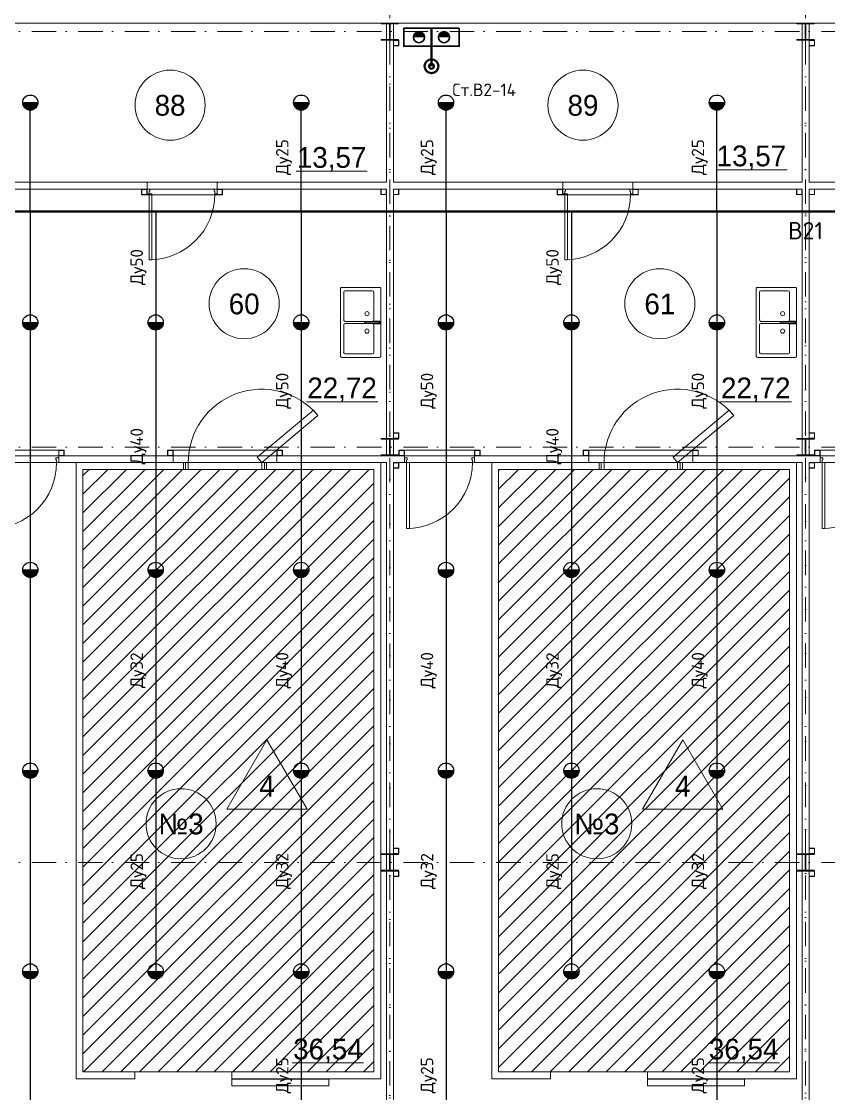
# Model space of a CAD drawing. Header units: millimetres. Extents: x 0 to 2118900, y -20000 to 84100.
# Drawn here: x 478682 to 490331, y 26660 to 42148 of the extents above; entities that cross this region are included whole.
import ezdxf
from ezdxf.enums import TextEntityAlignment as Align

# ---------------------------------------------------------------- set-up
doc = ezdxf.new("R2010")
doc.units = ezdxf.units.MM
for name, pattern in [('Dot & Dashed', [670.277762, 352.777767, -176.388884, 0, -141.111112]), ('Крупный пунктир', [634.99999, 0, -634.99999]), ('Штриховая', [300, 200, -100])]:
    doc.linetypes.add(name, pattern=pattern)
for name, color, linetype, lineweight in [('АР_подоснова', 8, 'Continuous', 13), ('ПТ_В2', 3, 'Continuous', 50), ('ПТ_В21', 1, 'Continuous', 50), ('ПТ_В21_расп', 1, 'Continuous', 30), ('ПТ_оросители', 7, 'Continuous', 25), ('ПТ_ПК', 30, 'Continuous', 35), ('ПТ_текст', 7, 'Continuous', 18), ('ПТ_штриховка', 8, 'Continuous', 9)]:
    doc.layers.add(name, color=color, linetype=linetype, lineweight=lineweight)
doc.styles.add('АР_текст_1', font='arial.ttf')
doc.styles.add('ПТ', font='isocpeur.ttf')

# ---------------------------------------------------------------- blocks, each defined once
blk = doc.blocks.new('Колонна SHS ГК 270')
at = {"color": 0, "linetype": 'Continuous', "lineweight": -2}
for p, q in [((40, 40), (-40, 40)), ((-40, 40), (-40, -40)), ((-36.4, -36.4), (-36.4, 36.4)), ((-36.4, 36.4), (36.4, 36.4)), ((36.4, 36.4), (36.4, -36.4)), ((40, -40), (40, 40)), ((-40, -40), (40, -40)), ((36.4, -36.4), (-36.4, -36.4))]:
    blk.add_line(p, q, dxfattribs=at)
blk = doc.blocks.new('Труба Квадратного Сечения ГК SHS 27_5')
at = {"color": 0, "linetype": 'Continuous', "lineweight": -2}
for p, q in [((505, 40), (0, 40)), ((0, 40), (0, 0)), ((0, 0), (0, -40)), ((1010, 40), (505, 40)), ((1010, 0), (1010, 40)), ((1010, -40), (1010, 0)), ((0, -40), (505, -40)), ((505, -40), (1010, -40))]:
    blk.add_line(p, q, dxfattribs=at)
blk = doc.blocks.new('Труба Квадратного Сечения ГК SHS 27_6')
at = {"color": 0, "linetype": 'Continuous', "lineweight": -2}
for p, q in [((750, 40), (0, 40)), ((0, 40), (0, 0)), ((0, 0), (0, -40)), ((1500, 40), (750, 40)), ((1500, 0), (1500, 40)), ((1500, -40), (1500, 0)), ((0, -40), (750, -40)), ((750, -40), (1500, -40))]:
    blk.add_line(p, q, dxfattribs=at)
blk = doc.blocks.new('Зона подготовки товара_60_42', base_point=(72627, 14264))
at = {"color": 0, "linetype": 'Continuous', "lineweight": -2}
blk.add_line((74796, 12655), (75825, 12655), dxfattribs=at)
for start, end in [(0, 180), (180, 0)]:
    blk.add_arc((73897, 14070), 506, start, end, dxfattribs=at)
at = {"color": 0, "lineweight": -2, "style": 'АР_текст_1'}
for tag, p in [('ROOM_NUMBER', (73897, 14067)), ('ROOM_AREA', (75310, 12854))]:
    blk.add_attdef(tag, text='', height=300, dxfattribs=at).set_placement(p, align=Align.MIDDLE_CENTER)
blk = doc.blocks.new('Зона подготовки товара_61_43', base_point=(78860, 14339))
at = {"color": 0, "linetype": 'Continuous', "lineweight": -2}
blk.add_line((80766, 12655), (81795, 12655), dxfattribs=at)
for start, end in [(0, 180), (180, 0)]:
    blk.add_arc((79896, 14070), 506, start, end, dxfattribs=at)
at = {"color": 0, "lineweight": -2, "style": 'АР_текст_1'}
for tag, p in [('ROOM_NUMBER', (79896, 14067)), ('ROOM_AREA', (81281, 12854))]:
    blk.add_attdef(tag, text='', height=300, dxfattribs=at).set_placement(p, align=Align.MIDDLE_CENTER)
blk = doc.blocks.new('Морозильная камера №3_№3_93', base_point=(73170, 6925))
at = {"color": 0, "linetype": 'Continuous', "lineweight": -2}
for p, q in [((74226, 7769), (73647, 6767)), ((74804, 6767), (74226, 7769)), ((73647, 6767), (74804, 6767)), ((74591, 3104), (75621, 3104))]:
    blk.add_line(p, q, dxfattribs=at)
at = {"color": 0, "linetype": 'Штриховая', "lineweight": -2, "flags": 128}
blk.add_lwpolyline([(71570, 2975), (75770, 2975), (75770, 11675), (71570, 11675)], close=True, dxfattribs=at)
at = {"color": 0, "linetype": 'Continuous', "lineweight": -2}
for start, end in [(0, 180), (180, 0)]:
    blk.add_arc((72986, 6558), 506, start, end, dxfattribs=at)
at = {"color": 0, "lineweight": -2, "style": 'АР_текст_1'}
for tag, p in [('DUMMY_112', (74226, 7101)), ('ROOM_NUMBER', (72986, 6555)), ('ROOM_AREA', (75106, 3303))]:
    blk.add_attdef(tag, text='', height=300, dxfattribs=at).set_placement(p, align=Align.MIDDLE_CENTER)
blk = doc.blocks.new('Морозильная камера №3_№3_94', base_point=(79170, 6925))
at = {"color": 0, "linetype": 'Continuous', "lineweight": -2}
for p, q in [((80226, 7769), (79647, 6767)), ((80804, 6767), (80226, 7769)), ((79647, 6767), (80804, 6767)), ((80591, 3104), (81621, 3104))]:
    blk.add_line(p, q, dxfattribs=at)
at = {"color": 0, "linetype": 'Штриховая', "lineweight": -2, "flags": 128}
blk.add_lwpolyline([(77570, 2975), (81770, 2975), (81770, 11675), (77570, 11675)], close=True, dxfattribs=at)
at = {"color": 0, "linetype": 'Continuous', "lineweight": -2}
for start, end in [(0, 180), (180, 0)]:
    blk.add_arc((78986, 6558), 506, start, end, dxfattribs=at)
at = {"color": 0, "lineweight": -2, "style": 'АР_текст_1'}
for tag, p in [('DUMMY_112', (80226, 7101)), ('ROOM_NUMBER', (78986, 6555)), ('ROOM_AREA', (81106, 3303))]:
    blk.add_attdef(tag, text='', height=300, dxfattribs=at).set_placement(p, align=Align.MIDDLE_CENTER)
blk = doc.blocks.new('Выставочная зона_88_121', base_point=(74278, 17524))
at = {"color": 0, "linetype": 'Continuous', "lineweight": -2}
blk.add_line((74645, 15983), (75674, 15983), dxfattribs=at)
for start, end in [(0, 180), (180, 0)]:
    blk.add_arc((72828, 16938), 506, start, end, dxfattribs=at)
at = {"color": 0, "lineweight": -2, "style": 'АР_текст_1'}
for tag, p in [('ROOM_NUMBER', (72828, 16936)), ('ROOM_AREA', (75159, 16183))]:
    blk.add_attdef(tag, text='', height=300, dxfattribs=at).set_placement(p, align=Align.MIDDLE_CENTER)
blk = doc.blocks.new('Выставочная зона_89_122', base_point=(80433, 17483))
at = {"color": 0, "linetype": 'Continuous', "lineweight": -2}
blk.add_line((80703, 16005), (81733, 16005), dxfattribs=at)
for start, end in [(0, 180), (180, 0)]:
    blk.add_arc((78787, 16938), 506, start, end, dxfattribs=at)
at = {"color": 0, "lineweight": -2, "style": 'АР_текст_1'}
for tag, p in [('ROOM_NUMBER', (78787, 16936)), ('ROOM_AREA', (81218, 16205))]:
    blk.add_attdef(tag, text='', height=300, dxfattribs=at).set_placement(p, align=Align.MIDDLE_CENTER)
blk = doc.blocks.new('Однопольная Дверь 27_2')
at = {"color": 0, "linetype": 'Continuous', "lineweight": -2}
for p, q in [((435, 0), (435, 950)), ((435, 950), (475, 950)), ((475, 950), (475, 0)), ((-475, 0), (-505, 0)), ((-505, 0), (-505, -70)), ((-475, -40), (-475, 0)), ((475, 0), (435, 0)), ((505, 0), (475, 0)), ((475, 0), (475, -40)), ((505, -70), (505, 0)), ((-505, -70), (-465, -70)), ((-505, -170), (-505, -70)), ((-465, -40), (-475, -40)), ((-465, -70), (-465, -40)), ((475, -40), (465, -40)), ((465, -40), (465, -70)), ((465, -70), (505, -70)), ((505, -170), (505, -70))]:
    blk.add_line(p, q, dxfattribs=at)
blk.add_arc((475, 0), 950, 90, 180, dxfattribs=at)
blk = doc.blocks.new('Стена_55', base_point=(93825, 15775))
at = {"color": 0, "linetype": 'Continuous', "lineweight": -2}
for p, q in [((72495, 15825), (72495, 15725)), ((73505, 15825), (73505, 15725)), ((78495, 15825), (78495, 15725)), ((79505, 15825), (79505, 15725))]:
    blk.add_line(p, q, dxfattribs=at)
at = {"color": 0, "linetype": 'Continuous', "lineweight": -2, "flags": 128}
for points in [[(72495, 15825), (70050, 15825)], [(75950, 15825), (73505, 15825)], [(78495, 15825), (76050, 15825)], [(81950, 15825), (79505, 15825)], [(84495, 15825), (82050, 15825)], [(70050, 15725), (72495, 15725)], [(73505, 15725), (75950, 15725)], [(76050, 15725), (78495, 15725)], [(79505, 15725), (81950, 15725)], [(82050, 15725), (84495, 15725)]]:
    blk.add_lwpolyline(points, dxfattribs=at)
at = {"color": 0, "linetype": 'Continuous', "lineweight": -2, "zscale": 1000, "rotation": 180}
for p in [(73000, 15655), (79000, 15655)]:
    blk.add_blockref('Однопольная Дверь 27_2', p, dxfattribs=at)
blk = doc.blocks.new('Однопольная Дверь 27_3')
at = {"color": 0, "linetype": 'Continuous', "lineweight": -2}
for p, q in [((435, 0), (435, 950)), ((435, 950), (475, 950)), ((475, 950), (475, 0)), ((-475, 0), (-505, 0)), ((-505, 0), (-505, -70)), ((-505, -70), (-505, 0)), ((-505, -70), (-505, 0)), ((-475, -40), (-475, 0)), ((475, 0), (435, 0)), ((505, 0), (475, 0)), ((475, 0), (475, -40)), ((505, -70), (505, 0)), ((505, -70), (505, 0)), ((505, -70), (505, 0)), ((-505, -70), (-465, -70)), ((-505, -100), (-505, -70)), ((-465, -40), (-475, -40)), ((-465, -70), (-465, -40)), ((475, -40), (465, -40)), ((465, -40), (465, -70)), ((465, -70), (505, -70)), ((505, -100), (505, -70))]:
    blk.add_line(p, q, dxfattribs=at)
blk.add_arc((475, 0), 950, 90, 180, dxfattribs=at)
blk = doc.blocks.new('Простой Проем Двери')
at = {"color": 0, "linetype": 'Continuous', "lineweight": -2}
for p, q in [((-750, 0), (-750, -100)), ((750, 0), (750, -100))]:
    blk.add_line(p, q, dxfattribs=at)
blk = doc.blocks.new('Стена_56', base_point=(98125, 11875))
at = {"color": 0, "linetype": 'Continuous', "lineweight": -2}
for p, q in [((71220, 11875), (71220, 11845)), ((71220, 11845), (71220, 11775)), ((72870, 11875), (72870, 11775)), ((74370, 11875), (74370, 11775)), ((76211, 11875), (76211, 11845)), ((76211, 11845), (76211, 11775)), ((77221, 11875), (77221, 11845)), ((77221, 11845), (77221, 11775)), ((78871, 11875), (78871, 11775)), ((80371, 11875), (80371, 11775)), ((82210, 11875), (82210, 11845)), ((82210, 11845), (82210, 11775))]:
    blk.add_line(p, q, dxfattribs=at)
at = {"color": 0, "linetype": 'Continuous', "lineweight": -2, "flags": 128}
for points in [[(72870, 11875), (71220, 11875)], [(71220, 11775), (72870, 11775)], [(76211, 11875), (74370, 11875)], [(74370, 11775), (75950, 11775)], [(76050, 11775), (76211, 11775)], [(78871, 11875), (77221, 11875)], [(77221, 11775), (78871, 11775)], [(82210, 11875), (80371, 11875)], [(80371, 11775), (81950, 11775)], [(82050, 11775), (82210, 11775)]]:
    blk.add_lwpolyline(points, dxfattribs=at)
at = {"color": 0, "linetype": 'Continuous', "lineweight": -2, "zscale": 1000, "rotation": 180}
for p in [(70715, 11775), (76716, 11775), (82715, 11775)]:
    blk.add_blockref('Однопольная Дверь 27_3', p, dxfattribs=at)
at = {"color": 0, "linetype": 'Continuous', "lineweight": -2, "xscale": -1, "zscale": 1000}
for p in [(73620, 11875), (79621, 11875)]:
    blk.add_blockref('Простой Проем Двери', p, dxfattribs=at)
blk = doc.blocks.new('Стена_59', base_point=(82000, 17875))
at = {"color": 0, "linetype": 'Continuous', "lineweight": -2, "flags": 128}
for points in [[(81950, 17875), (81950, 15825)], [(82050, 17875), (81950, 17875)], [(82050, 15825), (82050, 17875)], [(81950, 15725), (81950, 12125)], [(82050, 12125), (82050, 15725)], [(81950, 12125), (82050, 12125)]]:
    blk.add_lwpolyline(points, dxfattribs=at)
blk = doc.blocks.new('Стена_69', base_point=(77470, 2875))
at = {"color": 0, "linetype": 'Continuous', "lineweight": -2, "flags": 128}
for points in [[(77470, 11775), (77570, 11775)], [(77470, 11775), (77470, 2875)], [(77570, 2975), (77570, 11675)], [(77470, 2875), (77570, 2875)]]:
    blk.add_lwpolyline(points, dxfattribs=at)
blk = doc.blocks.new('Стена_700', base_point=(81870, 11775))
at = {"color": 0, "linetype": 'Continuous', "lineweight": -2, "flags": 128}
for points in [[(81870, 11775), (81770, 11775)], [(81870, 2875), (81870, 11775)], [(81770, 11675), (81770, 2975)], [(81870, 2875), (81770, 2875)]]:
    blk.add_lwpolyline(points, dxfattribs=at)
blk = doc.blocks.new('Стена_72', base_point=(71470, 2875))
at = {"color": 0, "linetype": 'Continuous', "lineweight": -2, "flags": 128}
for points in [[(71470, 11775), (71570, 11775)], [(71470, 11775), (71470, 2875)], [(71570, 2975), (71570, 11675)], [(71470, 2875), (71570, 2875)]]:
    blk.add_lwpolyline(points, dxfattribs=at)
blk = doc.blocks.new('Стена_73', base_point=(75870, 11775))
at = {"color": 0, "linetype": 'Continuous', "lineweight": -2, "flags": 128}
for points in [[(75870, 11775), (75770, 11775)], [(75870, 2875), (75870, 11775)], [(75770, 11675), (75770, 2975)], [(75870, 2875), (75770, 2875)]]:
    blk.add_lwpolyline(points, dxfattribs=at)
blk = doc.blocks.new('Стена_136', base_point=(76000, 17875))
at = {"color": 0, "linetype": 'Continuous', "lineweight": -2, "flags": 128}
for points in [[(75950, 17875), (75950, 15825)], [(76050, 17875), (75950, 17875)], [(76050, 15825), (76050, 17875)], [(75950, 15725), (75950, 12125)], [(76050, 12125), (76050, 15725)], [(75950, 12125), (76050, 12125)]]:
    blk.add_lwpolyline(points, dxfattribs=at)
blk = doc.blocks.new('Однопольная Дверь 27_4')
at = {"color": 0, "linetype": 'Continuous', "lineweight": -2}
for p, q in [((466, 77), (1278, 758)), ((1342, 681), (530, 0)), ((1278, 758), (1342, 681)), ((-570, 0), (-600, 0)), ((-600, 0), (-600, -100)), ((-600, 0), (-600, -100)), ((-600, 0), (-600, -100)), ((-530, 0), (-570, 0)), ((-570, 0), (-570, -100)), ((-530, -100), (-530, 0)), ((530, 0), (466, 77)), ((570, 0), (530, 0)), ((530, 0), (530, -100)), ((570, 0), (600, 0)), ((570, -100), (570, 0)), ((600, 0), (600, -100)), ((600, 0), (600, -100)), ((600, 0), (600, -100)), ((-570, -100), (-600, -100)), ((-570, -100), (-530, -100)), ((530, -100), (570, -100)), ((570, -100), (600, -100))]:
    blk.add_line(p, q, dxfattribs=at)
blk.add_arc((530, 0), 1060, 40, 180, dxfattribs=at)
blk = doc.blocks.new('Стена_246', base_point=(77470, 11775))
at = {"color": 0, "linetype": 'Continuous', "lineweight": -2}
for p, q in [((79021, 11775), (79021, 11675)), ((80221, 11775), (80221, 11675))]:
    blk.add_line(p, q, dxfattribs=at)
at = {"color": 0, "linetype": 'Continuous', "lineweight": -2, "flags": 128}
for points in [[(79021, 11775), (77570, 11775)], [(81770, 11775), (80221, 11775)], [(77570, 11675), (79021, 11675)], [(80221, 11675), (81770, 11675)]]:
    blk.add_lwpolyline(points, dxfattribs=at)
at = {"color": 0, "linetype": 'Continuous', "lineweight": -2, "zscale": 1000}
blk.add_blockref('Однопольная Дверь 27_4', (79621, 11775), dxfattribs=at)
blk = doc.blocks.new('Стена_247', base_point=(71470, 11775))
at = {"color": 0, "linetype": 'Continuous', "lineweight": -2}
for p, q in [((73020, 11775), (73020, 11675)), ((74220, 11775), (74220, 11675))]:
    blk.add_line(p, q, dxfattribs=at)
at = {"color": 0, "linetype": 'Continuous', "lineweight": -2, "flags": 128}
for points in [[(73020, 11775), (71570, 11775)], [(75770, 11775), (74220, 11775)], [(71570, 11675), (73020, 11675)], [(74220, 11675), (75770, 11675)]]:
    blk.add_lwpolyline(points, dxfattribs=at)
at = {"color": 0, "linetype": 'Continuous', "lineweight": -2, "zscale": 1000}
blk.add_blockref('Однопольная Дверь 27_4', (73620, 11775), dxfattribs=at)
blk = doc.blocks.new('Наружная Раздвижная Дверь 27')
at = {"color": 0, "linetype": 'Continuous', "lineweight": -2}
for p, q in [((-700, 0), (-700, -100)), ((700, 105), (2100, 105)), ((700, 5), (700, 105)), ((2100, 5), (700, 5)), ((700, 0), (700, -100)), ((2100, 105), (2100, 5))]:
    blk.add_line(p, q, dxfattribs=at)
blk = doc.blocks.new('Стена_253', base_point=(81870, 2875))
at = {"color": 0, "linetype": 'Continuous', "lineweight": -2}
for p, q in [((78320, 2875), (78320, 2975)), ((79720, 2875), (79720, 2975))]:
    blk.add_line(p, q, dxfattribs=at)
at = {"color": 0, "linetype": 'Continuous', "lineweight": -2, "flags": 128}
for points in [[(78320, 2975), (77570, 2975)], [(81770, 2975), (79720, 2975)], [(77570, 2875), (78320, 2875)], [(79720, 2875), (81770, 2875)]]:
    blk.add_lwpolyline(points, dxfattribs=at)
at = {"color": 0, "linetype": 'Continuous', "lineweight": -2, "xscale": -1, "zscale": 1000, "rotation": 180}
blk.add_blockref('Наружная Раздвижная Дверь 27', (79020, 2875), dxfattribs=at)
blk = doc.blocks.new('Стена_254', base_point=(75870, 2875))
at = {"color": 0, "linetype": 'Continuous', "lineweight": -2}
for p, q in [((72320, 2875), (72320, 2975)), ((73720, 2875), (73720, 2975))]:
    blk.add_line(p, q, dxfattribs=at)
at = {"color": 0, "linetype": 'Continuous', "lineweight": -2, "flags": 128}
for points in [[(72320, 2975), (71570, 2975)], [(75770, 2975), (73720, 2975)], [(71570, 2875), (72320, 2875)], [(73720, 2875), (75770, 2875)]]:
    blk.add_lwpolyline(points, dxfattribs=at)
at = {"color": 0, "linetype": 'Continuous', "lineweight": -2, "xscale": -1, "zscale": 1000, "rotation": 180}
blk.add_blockref('Наружная Раздвижная Дверь 27', (73020, 2875), dxfattribs=at)
blk = doc.blocks.new('Стена_396', base_point=(76000, 11875))
at = {"color": 0, "linetype": 'Continuous', "lineweight": -2, "flags": 128}
for points in [[(75950, 11775), (75950, 6125)], [(76050, 6125), (76050, 11775)], [(75950, 6125), (76050, 6125)]]:
    blk.add_lwpolyline(points, dxfattribs=at)
blk = doc.blocks.new('Стена_397', base_point=(82000, 11875))
at = {"color": 0, "linetype": 'Continuous', "lineweight": -2, "flags": 128}
for points in [[(81950, 11775), (81950, 6125)], [(82050, 6125), (82050, 11775)], [(81950, 6125), (82050, 6125)]]:
    blk.add_lwpolyline(points, dxfattribs=at)
blk = doc.blocks.new('Стена_409', base_point=(76000, 5875))
at = {"color": 0, "linetype": 'Continuous', "lineweight": -2, "flags": 128}
for points in [[(75950, 5875), (75950, 125)], [(76050, 5875), (75950, 5875)], [(76050, 125), (76050, 5875)], [(75950, 125), (76050, 125)]]:
    blk.add_lwpolyline(points, dxfattribs=at)
blk = doc.blocks.new('Стена_410', base_point=(82000, 5875))
at = {"color": 0, "linetype": 'Continuous', "lineweight": -2, "flags": 128}
for points in [[(81950, 5875), (81950, 125)], [(82050, 5875), (81950, 5875)], [(82050, 125), (82050, 5875)], [(81950, 125), (82050, 125)]]:
    blk.add_lwpolyline(points, dxfattribs=at)
blk = doc.blocks.new('Колонна Универсальная 27')
at = {"color": 0, "linetype": 'Continuous', "lineweight": -2}
for p, q in [((125, 125), (-125, 125)), ((-125, 125), (-125, 113)), ((-125, 113), (-4, 113)), ((-4, 113), (-4, -113)), ((4, -113), (4, 113)), ((4, 113), (125, 113)), ((125, 113), (125, 125)), ((-4, -113), (-125, -113)), ((-125, -113), (-125, -125)), ((-125, -125), (125, -125)), ((125, -113), (4, -113)), ((125, -125), (125, -113))]:
    blk.add_line(p, q, dxfattribs=at)
blk = doc.blocks.new('Двутавp К 26020-83 27_3')
at = {"color": 0, "linetype": 'Крупный пунктир', "lineweight": -2}
blk.add_line((0, 0), (17860, 0), dxfattribs=at)
blk = doc.blocks.new('Двутавp К 26020-83 27_2')
at = {"color": 0, "linetype": 'Крупный пунктир', "lineweight": -2}
blk.add_line((0, 0), (17750, 0), dxfattribs=at)
blk = doc.blocks.new('Мойка Обычная 27')
at = {"color": 0, "linetype": 'Continuous', "lineweight": -2}
for p, q in [((50, 465), (50, 70)), ((470, 485), (70, 485)), ((490, 70), (490, 465)), ((520, 465), (520, 70)), ((940, 485), (540, 485)), ((960, 70), (960, 465)), ((70, 50), (470, 50)), ((540, 50), (940, 50))]:
    blk.add_line(p, q, dxfattribs=at)
at = {"color": 0, "linetype": 'Continuous', "lineweight": -2, "flags": 128}
for points in [[(20, 0), (990, 0, 0.414214), (1010, 20), (1010, 565, 0.414214), (990, 585), (20, 585, 0.414214), (0, 565), (0, 20, 0.414214)], [(485, 504), (496, 504), (496, 555, -1), (514, 555), (514, 504), (525, 504), (525, 569), (485, 569)], [(496, 357, 1), (514, 357), (514, 555, 1), (496, 555)]]:
    blk.add_lwpolyline(points, format="xyb", close=True, dxfattribs=at)
for points in [[(485, 468), (496, 468), (496, 503), (485, 503)], [(525, 468), (525, 503), (514, 503), (514, 468)]]:
    blk.add_lwpolyline(points, close=True, dxfattribs=at)
at = {"color": 0, "linetype": 'Continuous', "lineweight": -2}
for centre in [(379, 385), (631, 385)]:
    blk.add_circle(centre, 30, dxfattribs=at)
for centre, start, end in [((70, 465), 90, 180), ((470, 465), 0, 90), ((540, 465), 90, 180), ((940, 465), 0, 90), ((70, 70), 180, 270), ((470, 70), 270, 0), ((540, 70), 180, 270), ((940, 70), 270, 0)]:
    blk.add_arc(centre, 20, start, end, dxfattribs=at)
for p in [(70, 50), (540, 50)]:
    blk.add_point(p, dxfattribs=at)
blk = doc.blocks.new('Стандартный Маркер Сетки_40')
at = {"color": 0, "linetype": 'Dot & Dashed', "lineweight": -2}
blk.add_line((0, 0), (55187, 0), dxfattribs=at)
at = {"color": 0, "lineweight": -2, "style": 'АР_текст_1'}
blk.add_attdef('AC_MarkerText_1', text='', height=300, rotation=90, dxfattribs=at).set_placement((55368, -69), align=Align.TOP_CENTER)
blk = doc.blocks.new('AR_F1')
at = {"layer": 'АР_подоснова', "linetype": 'Dot & Dashed'}
for p, q in [((98000, 18000), (-4800, 18000)), ((98000, 12000), (-4800, 12000)), ((98000, 6000), (-4800, 6000))]:
    blk.add_line(p, q, dxfattribs=at)
at = {"layer": 'АР_подоснова', "linetype": 'Continuous', "flags": 128}
for points in [[(51875, 18125), (93775, 18125), (93775, 21875), (51875, 21875)], [(70050, 15825), (75950, 15825), (75950, 18125), (70050, 18125)], [(76050, 18125), (76050, 15825), (81950, 15825), (81950, 18125)], [(87950, 15825), (87950, 18125), (82050, 18125), (82050, 15825)], [(70050, 15726), (70050, 11875), (75950, 11875), (75950, 15726)], [(81950, 11875), (81950, 15726), (76050, 15726), (76050, 11875)], [(82050, 15726), (82050, 11875), (87950, 11875), (87950, 15726)], [(70050, -125), (75950, -125), (75950, 11775), (75870, 11775), (71470, 11775), (70050, 11775)], [(76050, -125), (81950, -125), (81950, 11775), (81870, 11775), (77470, 11775), (76050, 11775)], [(82050, -125), (87950, -125), (87950, 11775), (87870, 11775), (83470, 11775), (83325, 11775), (82050, 11775)], [(71570, 2975), (75770, 2975), (75770, 11675), (71570, 11675)], [(77570, 2975), (81770, 2975), (81770, 11675), (77570, 11675)]]:
    blk.add_lwpolyline(points, close=True, dxfattribs=at)
at = {"layer": 'АР_подоснова', "linetype": 'Continuous', "zscale": 1000}
for name, p, rotation in [('Стандартный Маркер Сетки_40', (76000, 40000), 270), ('Стандартный Маркер Сетки_40', (82000, 40000), 270), ('Колонна Универсальная 27', (76000, 18000), 180), ('Колонна Универсальная 27', (82000, 18000), 180), ('Колонна SHS ГК 270', (76090, 17835), 180), ('Двутавp К 26020-83 27_2', (82000, 125), 90), ('Колонна SHS ГК 270', (82090, 17835), 180), ('Колонна SHS ГК 270', (72455, 15685), 180), ('Колонна SHS ГК 270', (73545, 15685), 180), ('Колонна SHS ГК 270', (75910, 15686), 180), ('Колонна SHS ГК 270', (76090, 15686), 180), ('Колонна SHS ГК 270', (78455, 15685), 180), ('Колонна SHS ГК 270', (79545, 15685), 180), ('Колонна SHS ГК 270', (81910, 15686), 180), ('Колонна SHS ГК 270', (82090, 15686), 180), ('Колонна Универсальная 27', (76000, 12000), 180), ('Колонна SHS ГК 270', (76090, 12165), 180), ('Колонна Универсальная 27', (82000, 12000), 180), ('Колонна SHS ГК 270', (82090, 12165), 180), ('Колонна SHS ГК 270', (71260, 11915), 180), ('Труба Квадратного Сечения ГК SHS 27_6', (74370, 11915), 180), ('Колонна SHS ГК 270', (76171, 11915), 180), ('Колонна SHS ГК 270', (77261, 11915), 180), ('Труба Квадратного Сечения ГК SHS 27_6', (80371, 11915), 180), ('Колонна SHS ГК 270', (82170, 11915), 180), ('Колонна SHS ГК 270', (76090, 11735), 180), ('Колонна SHS ГК 270', (82090, 11735), 180), ('Колонна SHS ГК 270', (76090, 6165), 180), ('Колонна SHS ГК 270', (82090, 6165), 180), ('Колонна SHS ГК 270', (76090, 5835), 180), ('Колонна SHS ГК 270', (82090, 5835), 180)]:
    blk.add_blockref(name, p, dxfattribs=dict(at, rotation=rotation))
at = {"layer": 'АР_подоснова'}
for name, p in [('Стена_136', (76000, 17875)), ('Стена_59', (82000, 17875)), ('Стена_55', (93825, 15775)), ('Стена_247', (71470, 11775)), ('Стена_246', (77470, 11775)), ('Стена_56', (98125, 11875)), ('Стена_72', (71470, 2875)), ('Стена_73', (75870, 11775)), ('Стена_396', (76000, 11875)), ('Стена_69', (77470, 2875)), ('Стена_700', (81870, 11775)), ('Стена_397', (82000, 11875)), ('Стена_409', (76000, 5875)), ('Стена_410', (82000, 5875)), ('Стена_254', (75870, 2875)), ('Стена_253', (81870, 2875))]:
    blk.add_blockref(name, p, dxfattribs=at)
at = {"layer": 'АР_подоснова', "linetype": 'Continuous', "xscale": -1, "zscale": 1000}
for name, p, rotation in [('Двутавp К 26020-83 27_3', (76000, 17875), 90), ('Труба Квадратного Сечения ГК SHS 27_5', (72495, 15685), 180), ('Труба Квадратного Сечения ГК SHS 27_5', (78495, 15685), 180), ('Мойка Обычная 27', (75285, 13295), 270), ('Мойка Обычная 27', (81285, 13295), 270), ('Труба Квадратного Сечения ГК SHS 27_5', (70210, 11915), 180), ('Колонна SHS ГК 270', (72830, 11915), 180), ('Колонна SHS ГК 270', (74410, 11915), 180), ('Труба Квадратного Сечения ГК SHS 27_5', (76211, 11915), 180), ('Колонна SHS ГК 270', (78831, 11915), 180), ('Колонна SHS ГК 270', (80411, 11915), 180), ('Труба Квадратного Сечения ГК SHS 27_5', (82210, 11915), 180)]:
    blk.add_blockref(name, p, dxfattribs=dict(at, rotation=rotation))
at = {"layer": 'АР_подоснова', "linetype": 'Continuous'}
ref = blk.add_blockref('Выставочная зона_88_121', (74278, 17524), dxfattribs=at)
ref.add_attrib('ROOM_NUMBER', '88', dxfattribs={"layer": '0', "color": 0, "lineweight": 9, "height": 300}).set_placement((72828, 16936), align=Align.MIDDLE_CENTER)
ref.add_attrib('ROOM_AREA', '13,57', dxfattribs={"layer": '0', "color": 0, "lineweight": 9, "height": 300}).set_placement((75159, 16183), align=Align.MIDDLE_CENTER)
ref = blk.add_blockref('Выставочная зона_89_122', (80433, 17483), dxfattribs=at)
ref.add_attrib('ROOM_NUMBER', '89', dxfattribs={"layer": '0', "color": 0, "lineweight": 9, "height": 300}).set_placement((78787, 16936), align=Align.MIDDLE_CENTER)
ref.add_attrib('ROOM_AREA', '13,57', dxfattribs={"layer": '0', "color": 0, "lineweight": 9, "height": 300}).set_placement((81218, 16205), align=Align.MIDDLE_CENTER)
ref = blk.add_blockref('Зона подготовки товара_60_42', (72627, 14264), dxfattribs=at)
ref.add_attrib('ROOM_NUMBER', '60', dxfattribs={"layer": '0', "color": 0, "lineweight": 9, "height": 300}).set_placement((73897, 14067), align=Align.MIDDLE_CENTER)
ref.add_attrib('ROOM_AREA', '22,72', dxfattribs={"layer": '0', "color": 0, "lineweight": 9, "height": 300}).set_placement((75310, 12854), align=Align.MIDDLE_CENTER)
ref = blk.add_blockref('Зона подготовки товара_61_43', (78860, 14339), dxfattribs=at)
ref.add_attrib('ROOM_NUMBER', '61', dxfattribs={"layer": '0', "color": 0, "lineweight": 9, "height": 300}).set_placement((79896, 14067), align=Align.MIDDLE_CENTER)
ref.add_attrib('ROOM_AREA', '22,72', dxfattribs={"layer": '0', "color": 0, "lineweight": 9, "height": 300}).set_placement((81281, 12854), align=Align.MIDDLE_CENTER)
ref = blk.add_blockref('Морозильная камера №3_№3_93', (73170, 6925), dxfattribs=at)
ref.add_attrib('ROOM_NUMBER', '№3', dxfattribs={"layer": '0', "color": 0, "lineweight": 9, "height": 300}).set_placement((72986, 6555), align=Align.MIDDLE_CENTER)
ref.add_attrib('ROOM_AREA', '36,54', dxfattribs={"layer": '0', "color": 0, "lineweight": 9, "height": 300}).set_placement((75106, 3303), align=Align.MIDDLE_CENTER)
ref.add_attrib('DUMMY_112', '4', dxfattribs={"layer": '0', "color": 0, "lineweight": 9, "height": 300}).set_placement((74226, 7101), align=Align.MIDDLE_CENTER)
ref = blk.add_blockref('Морозильная камера №3_№3_94', (79170, 6925), dxfattribs=at)
ref.add_attrib('ROOM_NUMBER', '№3', dxfattribs={"layer": '0', "color": 0, "lineweight": 9, "height": 300}).set_placement((78986, 6555), align=Align.MIDDLE_CENTER)
ref.add_attrib('ROOM_AREA', '36,54', dxfattribs={"layer": '0', "color": 0, "lineweight": 9, "height": 300}).set_placement((81106, 3303), align=Align.MIDDLE_CENTER)
ref.add_attrib('DUMMY_112', '4', dxfattribs={"layer": '0', "color": 0, "lineweight": 9, "height": 300}).set_placement((80226, 7101), align=Align.MIDDLE_CENTER)
at = {"layer": 'АР_подоснова', "linetype": 'Continuous', "xscale": -1, "zscale": 1000}
for p in [(76000, 6000), (82000, 6000)]:
    blk.add_blockref('Колонна Универсальная 27', p, dxfattribs=at)
blk = doc.blocks.new('SPR_DN')
for p, q in [((-1.1, 0), (1.1, 0)), ((-1.08, -0.18), (1.08, -0.18)), ((-1.04, -0.37), (1.04, -0.37)), ((-0.95, -0.55), (0.95, -0.55)), ((-0.82, -0.73), (0.82, -0.73)), ((-0.61, -0.92), (0.61, -0.92))]:
    blk.add_line(p, q)
blk.add_circle((0, 0), 1.1)
blk = doc.blocks.new('RISER')
for radius in [1, 0.35]:
    blk.add_circle((0, 0), radius)
blk = doc.blocks.new('PK2')
h = blk.add_hatch(color=7)
h.dxf.hatch_style = 1
h.paths.add_polyline_path([(-2.6, 1.3, 1), (-1, 1.3)])
h = blk.add_hatch(color=7)
h.dxf.hatch_style = 1
h.paths.add_polyline_path([(1, 1.3, 1), (2.6, 1.3)])
blk.add_lwpolyline([(-4, 0), (4, 0), (4, 2.6), (-4, 2.6)], close=True)
for centre in [(-1.8, 1.3), (1.8, 1.3)]:
    blk.add_circle(centre, 0.8)

msp = doc.modelspace()

# ---------------------------------------------------------------- hatches: boundary and pattern name
at = {"layer": 'ПТ_штриховка'}
h = msp.add_hatch(dxfattribs=at)
h.set_pattern_fill('ANSI31', color=8, scale=60)
h.paths.add_polyline_path([(479570, 26975), (483770, 26975), (483770, 35675), (479570, 35675)])
h = msp.add_hatch(dxfattribs=at)
h.set_pattern_fill('ANSI31', color=8, scale=60)
h.paths.add_polyline_path([(485570, 26975), (489770, 26975), (489770, 35675), (485570, 35675)])

# ---------------------------------------------------------------- linework, layer by layer
at = {"layer": 'ПТ_В2'}
msp.add_line((484600, 41500), (484600, 42050), dxfattribs=at)
at = {"layer": 'ПТ_В21'}
for p, q in [((476720, 39400), (478810, 39400)), ((478810, 39400), (480620, 39400)), ((480620, 39400), (482720, 39400)), ((482720, 39400), (484810, 39400)), ((484810, 39400), (486620, 39400)), ((486620, 39400), (488720, 39400)), ((488720, 39400), (490810, 39400))]:
    msp.add_line(p, q, dxfattribs=at)
at = {"layer": 'ПТ_В21_расп'}
for p, q in [((478810, 39400), (478810, 40975)), ((482720, 39400), (482720, 40975)), ((484810, 39400), (484810, 40975)), ((488720, 39400), (488720, 40975)), ((478810, 39400), (478810, 37800)), ((480620, 39400), (480620, 37800)), ((482720, 39400), (482720, 37800)), ((484810, 39400), (484810, 37800)), ((486620, 39400), (486620, 37800)), ((488720, 39400), (488720, 37800)), ((478810, 37800), (478810, 34225)), ((480620, 37800), (480620, 34225)), ((482720, 37800), (482720, 34225)), ((484810, 37800), (484810, 34225)), ((486620, 37800), (486620, 34225)), ((488720, 37800), (488720, 34225)), ((478810, 34225), (478810, 31325)), ((480620, 34225), (480620, 31325)), ((482720, 34225), (482720, 31325)), ((484810, 34225), (484810, 31325)), ((486620, 34225), (486620, 31325)), ((488720, 34225), (488720, 31325)), ((478810, 31325), (478810, 28425)), ((480620, 31325), (480620, 28425)), ((482720, 31325), (482720, 28425)), ((484810, 31325), (484810, 28425)), ((486620, 31325), (486620, 28425)), ((488720, 31325), (488720, 28425)), ((478810, 28425), (478810, 25425)), ((482720, 28425), (482720, 25425)), ((484810, 28425), (484810, 25425)), ((488720, 28425), (488720, 25425))]:
    msp.add_line(p, q, dxfattribs=at)

# ---------------------------------------------------------------- block references
at = {"layer": 'АР_подоснова'}
msp.add_blockref('AR_F1', (408000, 24000), dxfattribs=at)
at = {"layer": 'ПТ_В2', "xscale": 100, "yscale": 100}
msp.add_blockref('RISER', (484600, 41500), dxfattribs=at)
at = {"layer": 'ПТ_оросители', "xscale": 100, "yscale": 100}
for p in [(478810, 40975), (482720, 40975), (484810, 40975), (488720, 40975), (478810, 37800), (480620, 37800), (482720, 37800), (484810, 37800), (486620, 37800), (488720, 37800), (478810, 34225), (480620, 34225), (482720, 34225), (484810, 34225), (486620, 34225), (488720, 34225), (478810, 31325), (480620, 31325), (482720, 31325), (484810, 31325), (486620, 31325), (488720, 31325), (478810, 28425), (480620, 28425), (482720, 28425), (484810, 28425), (486620, 28425), (488720, 28425)]:
    msp.add_blockref('SPR_DN', p, dxfattribs=at)
at = {"layer": 'ПТ_ПК', "xscale": 100, "yscale": 100, "rotation": 180}
msp.add_blockref('PK2', (484600, 42050), dxfattribs=at)

# ---------------------------------------------------------------- texts
at = {"layer": 'ПТ_текст', "style": 'ПТ'}
msp.add_text('Ст.В2-14', height=180, dxfattribs=at).set_placement((484900, 41250), align=Align.TOP_LEFT)
for s, p in [('Ду25', (482590, 40187.5)), ('Ду25', (484680, 40187.5)), ('Ду25', (488590, 40187.5)), ('Ду50', (480490, 38600)), ('Ду50', (486490, 38600)), ('Ду50', (482590, 36812.5)), ('Ду50', (484680, 36812.5)), ('Ду50', (488590, 36812.5)), ('Ду40', (480490, 36012.5)), ('Ду40', (486490, 36012.5)), ('Ду32', (480490, 32775)), ('Ду40', (482590, 32775)), ('Ду40', (484680, 32775)), ('Ду32', (486490, 32775)), ('Ду40', (488590, 32775)), ('Ду25', (480490, 29875)), ('Ду32', (482590, 29875)), ('Ду32', (484680, 29875)), ('Ду25', (486490, 29875)), ('Ду32', (488590, 29875)), ('Ду25', (482590, 26925)), ('Ду25', (484680, 26925)), ('Ду25', (488590, 26925))]:
    msp.add_text(s, height=180, rotation=90, dxfattribs=at).set_placement(p, align=Align.BOTTOM_CENTER)
msp.add_text('В21', height=250, dxfattribs=at).set_placement((490000, 39250), align=Align.TOP_CENTER)

doc.saveas('drawing.dxf')
